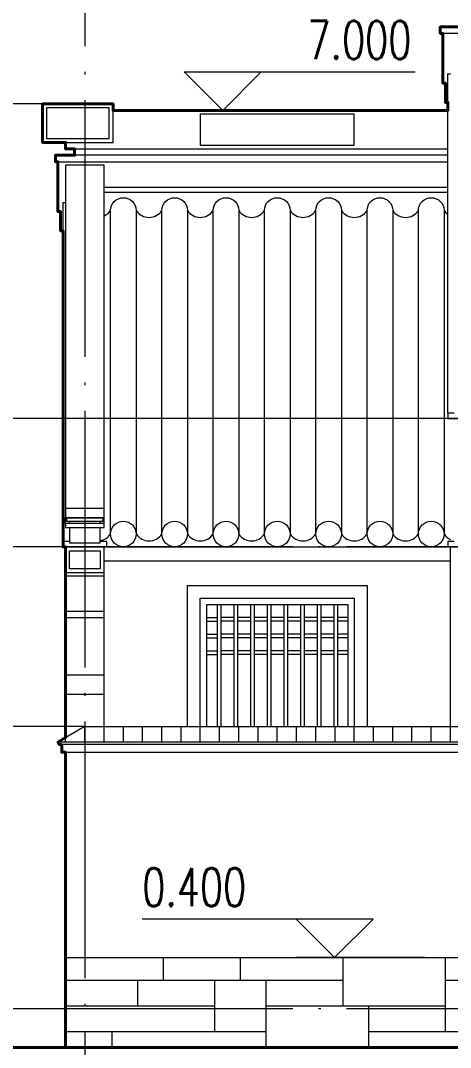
# Model space of a CAD drawing. Extents: x 577108 to 1042908, y 41950 to 81950.
# Drawn here: x 723071 to 726423, y 69453 to 77453 of the extents above; entities that cross this region are included whole.
import ezdxf

# ---------------------------------------------------------------- set-up
doc = ezdxf.new("R2010")
doc.units = 0
doc.header["$LTSCALE"] = 1000
doc.header["$MEASUREMENT"] = 0
doc.linetypes.add('DOTE', pattern=[2.42, 2, -0.2, 0.02, -0.2])
doc.linetypes.add('HIDDEN', pattern=[0.375, 0.25, -0.125])
doc.layers.get('0').update_dxf_attribs({"linetype": 'CONTINUOUS', "lineweight": 13})
for name, color, linetype, lineweight in [('DIM_ELEV', 3, 'CONTINUOUS', 15), ('DOTE', 1, 'DOTE', 0), ('LM-L', 7, 'CONTINUOUS', 15), ('LM-S', 8, 'CONTINUOUS', 5), ('PUB_TEXT', 7, 'CONTINUOUS', 20), ('wall', 2, 'CONTINUOUS', 40), ('瓦1', 8, 'CONTINUOUS', 15)]:
    doc.layers.add(name, color=color, linetype=linetype, lineweight=lineweight)
doc.styles.add('_TCH_DIM', font='SIMPLEX', dxfattribs={"bigfont": 'GBCBIG'})

msp = doc.modelspace()

# ---------------------------------------------------------------- hatches: boundary and pattern name
at = {"layer": 'LM-S'}
h = msp.add_hatch(dxfattribs=at)
h.set_pattern_fill('文化石01', color=256, scale=500, style=0)
h.set_pattern_definition([(0, (-307017, -391225.2), (9e-13, 4000), [3000, -1000]), (0, (-307017, -391025.2), (9e-13, 4000), [-1200, 1200, -600, 1000]), (0, (-307017, -390825.2), (9e-13, 4000), [-1800, 2200]), (0, (-307017, -390625.2), (9e-13, 4000), [1800, -2200]), (0, (-307017, -390425.2), (9e-13, 4000), [-800, 3200]), (0, (-307017, -390225.2), (9e-13, 4000), [1400, -1000, 1200, -400]), (0, (-305617, -390025.2), (9e-13, 4000), [3200, -800]), (0, (-307217, -389825.2), (9e-13, 4000), [2200, -1800]), (0, (-307817, -389625.2), (9e-13, 4000), [1800, -2200]), (0, (-307017, -389425.2), (9e-13, 4000), [3200, -800]), (0, (-307017, -389225.2), (9e-13, 4000), [-1600, 1000, -600, 800]), (0, (-305017, -389025.2), (9e-13, 4000), [2400, -1600]), (0, (-306617, -388825.2), (9e-13, 4000), [1600, -800, 600, -1000]), (0, (-305817, -388625.2), (9e-13, 4000), [1600, -600, 1000, -800]), (0, (-304217, -388425.2), (9e-13, 4000), [2400, -1600]), (0, (-305817, -388225.2), (9e-13, 4000), [1600, -2400]), (0, (-305017, -388025.2), (9e-13, 4000), [1800, -2200]), (0, (-305017, -387825.2), (9e-13, 4000), [-1200, 2800]), (0, (-306217, -387625.2), (9e-13, 4000), [1200, -2800]), (0, (-305017, -387425.2), (9e-13, 4000), [2800, -1200]), (90, (-307017, -389625.2), (-4000, 1e-12), [600, -1600, 1400, -400]), (90, (-306617, -389425.2), (-4000, 1e-12), [1000, -600, 400, -2000]), (90, (-306417, -390225.2), (-4000, 1e-12), [400, -3600]), (90, (-306217, -390625.2), (-4000, 1e-12), [400, -2400, 600, -600]), (90, (-306017, -389825.2), (-4000, 1e-12), [400, -3600]), (90, (-305817, -391225.2), (-4000, 1e-12), [600, -1800, 1000, -600]), (90, (-305617, -390425.2), (-4000, 1e-12), [600, -3400]), (90, (-305417, -389425.2), (-4000, 1e-12), [600, -200, 400, -2800]), (90, (-305217, -391025.2), (-4000, 1e-12), [600, -3400]), (90, (-305017, -390025.2), (-4000, 1e-12), [600, -200, 600, -400, 1000, -1200]), (90, (-304617, -390025.2), (-4000, 1e-12), [-2800, 400, -400, 400]), (90, (-304417, -389425.2), (-4000, 1e-12), [400, -3600]), (90, (-304217, -390825.2), (-4000, 1e-12), [400, -1400, 1000, -1200]), (90, (-304017, -390225.2), (-4000, 1e-12), [200, -2600, 600, -600]), (90, (-303817, -390025.2), (-4000, 1e-12), [1000, -1000, 600, -1400]), (90, (-303617, -389025.2), (-4000, 1e-12), [600, -1000, 400, -2000]), (90, (-303417, -390425.2), (-4000, 1e-12), [400, -3600]), (90, (-303217, -390025.2), (-4000, 1e-12), [400, -1200, 600, -1800])])
h.paths.add_polyline_path([(723423.0894, 70152.8769), (723423.0894, 69452.8769), (727473.0894, 69452.8769), (727473.0894, 70152.8769)])
h.paths.add_polyline_path([(727473.0894, 70152.8769), (727473.0894, 69452.8769), (728473.0894, 69452.8769), (728473.0894, 70152.8769)])
h.paths.add_polyline_path([(728473.0894, 69452.8769), (728673.0894, 69452.8769), (728673.0894, 70152.8769), (728473.0894, 70152.8769)])
h.paths.add_polyline_path([(728673.0894, 70152.8769), (728673.0894, 69452.8769), (730473.0894, 69452.8769), (730473.0894, 70152.8769)])
h.paths.add_polyline_path([(730673.0894, 70152.8769), (730473.0894, 70152.8769), (730473.0894, 69452.8769), (730673.0894, 69452.8769)])
h.paths.add_polyline_path([(730673.0894, 70152.8769), (730673.0894, 69452.8769), (731673.0894, 69452.8769), (731673.0894, 70152.8769)])
h.paths.add_polyline_path([(731673.0894, 69452.8769), (732723.0894, 69452.8769), (732723.0894, 70152.8769), (731673.0894, 70152.8769)])
h.paths.add_polyline_path([(732723.0894, 70152.8769), (732723.0894, 69452.8769), (733383.0894, 69452.8769), (733383.0894, 70152.8769)])

# ---------------------------------------------------------------- linework, layer by layer
msp.add_line((723423.0894, 70152.8769), (733383.0894, 70152.8769))
at = {"layer": 'DIM_ELEV'}
for p, q in [((724648.0911, 76752.8769), (724348.0911, 77052.8769)), ((724348.0911, 77052.8769), (726148.0911, 77052.8769)), ((724648.0911, 76752.8769), (724948.0911, 77052.8769)), ((723723.0894, 76802.8769), (721273.0894, 76802.8769)), ((726723.0894, 74352.8769), (721273.0894, 74352.8769)), ((723723.0894, 73352.8769), (721273.0894, 73352.8769)), ((723573.0894, 71952.8769), (721273.0894, 71952.8769)), ((725820.2592, 70452.8769), (724020.2592, 70452.8769)), ((725520.2592, 70152.8769), (725220.2592, 70452.8769)), ((725520.2592, 70152.8769), (725820.2592, 70452.8769)), ((726220.2592, 70152.8769), (725220.2592, 70152.8769)), ((723423.0894, 69752.8769), (721273.0894, 69752.8769))]:
    msp.add_line(p, q, dxfattribs=at)
at = {"layer": 'DOTE'}
for p, q in [((723573.0894, 79252.8769), (723573.0894, 68252.8769)), ((759073.0894, 73352.8769), (721419.8075, 73352.8769)), ((759073.0894, 69752.8769), (721419.8075, 69752.8769))]:
    msp.add_line(p, q, dxfattribs=at)
at = {"layer": 'LM-L'}
for p, q in [((732803.0894, 77402.8769), (726343.0894, 77402.8769)), ((726343.0894, 77352.8769), (726343.0894, 77402.8769)), ((732803.0894, 77352.8769), (726343.0894, 77352.8769)), ((726363.0894, 76965.1277), (726363.0894, 77352.8769)), ((726383.0894, 76965.1277), (726363.0894, 76965.1277)), ((726383.0894, 76815.1277), (726383.0894, 76965.1277)), ((726403.0894, 77036.4869), (726423.0894, 77036.4869)), ((726403.0894, 74393.5263), (726403.0894, 77036.4869)), ((726403.0894, 76815.1277), (726383.0894, 76815.1277)), ((723793.0894, 76752.8769), (726403.0894, 76752.8769)), ((723423.0894, 76452.8769), (723423.0894, 76502.8769)), ((723423.0894, 76452.8769), (726403.0894, 76452.8769)), ((723493.0894, 76402.8769), (723493.0894, 76452.8769)), ((723363.0894, 75965.1277), (723363.0894, 76352.8769)), ((723723.0894, 76326.0422), (723423.0894, 76326.0422)), ((723423.0894, 76326.0422), (723423.0894, 73582.6741)), ((723723.0894, 73582.6741), (723723.0894, 76326.0422)), ((726403.0894, 76152.8769), (723723.0894, 76152.8769)), ((726403.0894, 76112.8769), (723723.0894, 76112.8769)), ((723403.0894, 73393.5263), (723403.0894, 76036.4869)), ((723403.0894, 76036.4869), (723423.0894, 76036.4869)), ((723383.0894, 75965.1277), (723363.0894, 75965.1277)), ((723383.0894, 75815.1277), (723383.0894, 75965.1277)), ((723403.0894, 75815.1277), (723383.0894, 75815.1277)), ((723423.0894, 73652.8769), (723723.0894, 73652.8769)), ((723423.0894, 73582.6741), (723723.0894, 73582.6741)), ((723433.0894, 73578.0443), (723433.0894, 73582.6741)), ((723713.0894, 73578.0443), (723713.0894, 73582.6741)), ((723423.0894, 71866.2743), (723423.0894, 73352.8769)), ((723723.0894, 71952.8769), (723723.0894, 73352.8769)), ((723723.0894, 73352.8769), (726423.0894, 73352.8769)), ((726423.0894, 71952.8769), (726423.0894, 73352.8769)), ((726423.0894, 73240.3163), (723723.0894, 73240.3163)), ((723423.0894, 73152.8769), (723723.0894, 73152.8769)), ((723573.0894, 71952.8769), (723363.0894, 71831.6333)), ((723573.0894, 71952.8769), (727773.0894, 71952.8769)), ((723363.0894, 71831.6333), (723373.0894, 71814.3128)), ((727773.0894, 71831.6333), (723363.0894, 71831.6333)), ((727773.0894, 71814.3128), (723373.0894, 71814.3128)), ((723393.0894, 71802.8769), (723386.4868, 71814.3128)), ((723393.0894, 71752.8769), (723393.0894, 71802.8769)), ((723423.0894, 71752.8769), (723423.0894, 69452.8769)), ((723423.0894, 71752.8769), (727773.0894, 71752.8769))]:
    msp.add_line(p, q, dxfattribs=at)
for points in [[(723793.0894, 76802.8769), (723243.0894, 76802.8769), (723243.0894, 76502.8769), (723793.0894, 76502.8769)], [(723433.0894, 73578.0443), (723713.0894, 73578.0443), (723713.0894, 73549.9826), (723433.0894, 73549.9826)]]:
    msp.add_lwpolyline(points, close=True, dxfattribs=at)
for points in [[(726403.0894, 76402.8769), (723343.0894, 76402.8769), (723343.0894, 76352.8769), (726403.0894, 76352.8769)], [(726453.0894, 74393.5263), (726403.0894, 74393.5263), (726403.0894, 74352.8769), (726743.0894, 74352.8769), (726743.0894, 74393.5263), (726693.0894, 74393.5263)], [(723723.0894, 73535.6305), (723423.0894, 73535.6305), (723423.0894, 73503.5545), (723453.0894, 73503.5545), (723453.0894, 73382.8769), (723693.0894, 73382.8769), (723693.0894, 73503.5545), (723723.0894, 73503.5545), (723723.0894, 73535.6305)], [(723453.0894, 73393.5263), (723403.0894, 73393.5263), (723403.0894, 73352.8769), (723743.0894, 73352.8769), (723743.0894, 73393.5263), (723693.0894, 73393.5263)], [(726453.0894, 73393.5263), (726403.0894, 73393.5263), (726403.0894, 73352.8769), (726743.0894, 73352.8769), (726743.0894, 73393.5263), (726693.0894, 73393.5263)], [(724373.0894, 71952.8769), (724373.0894, 73052.8769), (725773.0894, 73052.8769), (725773.0894, 71952.8769)], [(724473.0894, 71952.8769), (724473.0894, 72952.8769), (725673.0894, 72952.8769), (725673.0894, 71952.8769)], [(724523.0894, 71952.8769), (724523.0894, 72902.8769), (725623.0894, 72902.8769), (725623.0894, 71952.8769)]]:
    msp.add_lwpolyline(points, dxfattribs=at)
at = {"layer": 'LM-S'}
for p, q in [((723423.0894, 73535.6305), (723423.0894, 73582.6741)), ((723453.0894, 73578.0443), (723453.0894, 73582.6741)), ((723453.0894, 73535.6305), (723453.0894, 73549.9826)), ((723693.0894, 73578.0443), (723693.0894, 73582.6741)), ((723693.0894, 73535.6305), (723693.0894, 73549.9826)), ((723723.0894, 73535.6305), (723723.0894, 73582.6741)), ((723453.0894, 73503.5545), (723693.0894, 73503.5545)), ((723423.0894, 73127.8769), (723723.0894, 73127.8769)), ((723423.0894, 72852.8769), (723723.0894, 72852.8769)), ((723423.0894, 72802.8769), (723723.0894, 72802.8769)), ((723723.0894, 72352.8769), (723423.0894, 72352.8769)), ((723723.0894, 72202.8769), (723423.0894, 72202.8769))]:
    msp.add_line(p, q, dxfattribs=at)
at = {"layer": 'LM-S', "color": 8}
for p, q in [((724603.0894, 72902.8769), (724603.0894, 71952.8769)), ((724633.0894, 72902.8769), (724633.0894, 71952.8769)), ((724733.0894, 72902.8769), (724733.0894, 71952.8769)), ((724763.0894, 72902.8769), (724763.0894, 71952.8769)), ((724863.0894, 72902.8769), (724863.0894, 71952.8769)), ((724893.0894, 72902.8769), (724893.0894, 71952.8769)), ((724993.0894, 72902.8769), (724993.0894, 71952.8769)), ((725023.0894, 72902.8769), (725023.0894, 71952.8769)), ((725123.0894, 72902.8769), (725123.0894, 71952.8769)), ((725153.0894, 72902.8769), (725153.0894, 71952.8769)), ((725253.0894, 72902.8769), (725253.0894, 71952.8769)), ((725283.0894, 72902.8769), (725283.0894, 71952.8769)), ((725383.0894, 72902.8769), (725383.0894, 71952.8769)), ((725413.0894, 72902.8769), (725413.0894, 71952.8769)), ((725513.0894, 72902.8769), (725513.0894, 71952.8769)), ((725543.0894, 72902.8769), (725543.0894, 71952.8769)), ((724523.0894, 72802.8769), (724603.0894, 72802.8769)), ((724733.0894, 72802.8769), (724633.0894, 72802.8769)), ((724863.0894, 72802.8769), (724763.0894, 72802.8769)), ((724993.0894, 72802.8769), (724893.0894, 72802.8769)), ((725123.0894, 72802.8769), (725023.0894, 72802.8769)), ((725253.0894, 72802.8769), (725153.0894, 72802.8769)), ((725383.0894, 72802.8769), (725283.0894, 72802.8769)), ((725513.0894, 72802.8769), (725413.0894, 72802.8769)), ((725623.0894, 72802.8769), (725543.0894, 72802.8769)), ((724523.0894, 72772.8769), (724603.0894, 72772.8769)), ((724733.0894, 72772.8769), (724633.0894, 72772.8769)), ((724863.0894, 72772.8769), (724763.0894, 72772.8769)), ((724993.0894, 72772.8769), (724893.0894, 72772.8769)), ((725123.0894, 72772.8769), (725023.0894, 72772.8769)), ((725253.0894, 72772.8769), (725153.0894, 72772.8769)), ((725383.0894, 72772.8769), (725283.0894, 72772.8769)), ((725513.0894, 72772.8769), (725413.0894, 72772.8769)), ((725623.0894, 72772.8769), (725543.0894, 72772.8769)), ((724523.0894, 72672.8769), (724603.0894, 72672.8769)), ((724523.0894, 72642.8769), (724603.0894, 72642.8769)), ((724733.0894, 72672.8769), (724633.0894, 72672.8769)), ((724733.0894, 72642.8769), (724633.0894, 72642.8769)), ((724863.0894, 72672.8769), (724763.0894, 72672.8769)), ((724863.0894, 72642.8769), (724763.0894, 72642.8769)), ((724993.0894, 72672.8769), (724893.0894, 72672.8769)), ((724993.0894, 72642.8769), (724893.0894, 72642.8769)), ((725123.0894, 72672.8769), (725023.0894, 72672.8769)), ((725123.0894, 72642.8769), (725023.0894, 72642.8769)), ((725253.0894, 72672.8769), (725153.0894, 72672.8769)), ((725253.0894, 72642.8769), (725153.0894, 72642.8769)), ((725383.0894, 72672.8769), (725283.0894, 72672.8769)), ((725383.0894, 72642.8769), (725283.0894, 72642.8769)), ((725513.0894, 72672.8769), (725413.0894, 72672.8769)), ((725513.0894, 72642.8769), (725413.0894, 72642.8769)), ((725623.0894, 72672.8769), (725543.0894, 72672.8769)), ((725623.0894, 72642.8769), (725543.0894, 72642.8769)), ((724523.0894, 72542.8769), (724603.0894, 72542.8769)), ((724523.0894, 72512.8769), (724603.0894, 72512.8769)), ((724733.0894, 72542.8769), (724633.0894, 72542.8769)), ((724733.0894, 72512.8769), (724633.0894, 72512.8769)), ((724863.0894, 72542.8769), (724763.0894, 72542.8769)), ((724863.0894, 72512.8769), (724763.0894, 72512.8769)), ((724993.0894, 72542.8769), (724893.0894, 72542.8769)), ((724993.0894, 72512.8769), (724893.0894, 72512.8769)), ((725123.0894, 72542.8769), (725023.0894, 72542.8769)), ((725123.0894, 72512.8769), (725023.0894, 72512.8769)), ((725253.0894, 72542.8769), (725153.0894, 72542.8769)), ((725253.0894, 72512.8769), (725153.0894, 72512.8769)), ((725383.0894, 72542.8769), (725283.0894, 72542.8769)), ((725383.0894, 72512.8769), (725283.0894, 72512.8769)), ((725513.0894, 72542.8769), (725413.0894, 72542.8769)), ((725513.0894, 72512.8769), (725413.0894, 72512.8769)), ((725623.0894, 72542.8769), (725543.0894, 72542.8769)), ((725623.0894, 72512.8769), (725543.0894, 72512.8769))]:
    msp.add_line(p, q, dxfattribs=at)
at = {"layer": 'LM-S', "color": 8, "linetype": 'HIDDEN'}
for p, q in [((723573.0894, 71831.6333), (723573.0894, 71952.8769)), ((723723.0894, 71831.6333), (723723.0894, 71952.8769)), ((723873.0894, 71831.6333), (723873.0894, 71952.8769)), ((724023.0894, 71831.6333), (724023.0894, 71952.8769)), ((724173.0894, 71831.6333), (724173.0894, 71952.8769)), ((724323.0894, 71831.6333), (724323.0894, 71952.8769)), ((724473.0894, 71831.6333), (724473.0894, 71952.8769)), ((724623.0894, 71831.6333), (724623.0894, 71952.8769)), ((724773.0894, 71831.6333), (724773.0894, 71952.8769)), ((724923.0894, 71831.6333), (724923.0894, 71952.8769)), ((725073.0894, 71831.6333), (725073.0894, 71952.8769)), ((725223.0894, 71831.6333), (725223.0894, 71952.8769)), ((725373.0894, 71831.6333), (725373.0894, 71952.8769)), ((725523.0894, 71831.6333), (725523.0894, 71952.8769)), ((725673.0894, 71831.6333), (725673.0894, 71952.8769)), ((725823.0894, 71831.6333), (725823.0894, 71952.8769)), ((725973.0894, 71831.6333), (725973.0894, 71952.8769)), ((726123.0894, 71831.6333), (726123.0894, 71952.8769)), ((726273.0894, 71831.6333), (726273.0894, 71952.8769)), ((726423.0894, 71831.6333), (726423.0894, 71952.8769)), ((723423.0894, 71831.6333), (723423.0894, 71866.2743))]:
    msp.add_line(p, q, dxfattribs=at)
at = {"layer": 'LM-S'}
for points in [[(723763.0894, 76772.8769), (723273.0894, 76772.8769), (723273.0894, 76532.8769), (723763.0894, 76532.8769)], [(725673.0894, 76722.8769), (724473.0894, 76722.8769), (724473.0894, 76482.8769), (725673.0894, 76482.8769)], [(723453.0894, 73322.2932), (723693.0894, 73322.2932), (723693.0894, 73182.2932), (723453.0894, 73182.2932)]]:
    msp.add_lwpolyline(points, close=True, dxfattribs=at)
at = {"layer": 'wall'}
msp.add_line((757459.3639, 69452.8769), (721273.0894, 69452.8769), dxfattribs=at)
msp.add_lwpolyline([(723423.0894, 69452.8769), (723423.0894, 71752.8769), (723393.0894, 71752.8769), (723393.0894, 71802.8769), (723386.4868, 71814.3128), (723373.0894, 71814.3128), (723363.0894, 71831.6333), (723423.0894, 71866.2743), (723423.0894, 73352.8769), (723403.0894, 73352.8769), (723403.0894, 75815.1277), (723383.0894, 75815.1277), (723383.0894, 75965.1277), (723363.0894, 75965.1277), (723363.0894, 76352.8769), (723343.0894, 76352.8769), (723343.0894, 76402.8769), (723493.0894, 76402.8769), (723493.0894, 76452.8769), (723423.0894, 76452.8769), (723423.0894, 76502.8769), (723243.0894, 76502.8769), (723243.0894, 76802.8769), (723793.0894, 76802.8769), (723793.0894, 76752.8769), (726403.0894, 76752.8769), (726403.0894, 76815.1277), (726383.0894, 76815.1277), (726383.0894, 76965.1277), (726363.0894, 76965.1277), (726363.0894, 77352.8769), (726343.0894, 77352.8769), (726343.0894, 77402.8769), (726493.0894, 77402.8769)], dxfattribs=at)
at = {"layer": '瓦1'}
for points in [[(723773.0896, 73452.8769), (723773.0896, 75972.9492, -1), (723973.0896, 75972.9492), (723973.0896, 73452.8769)], [(724173.0896, 73452.8769), (724173.0896, 75972.9492, -1), (724373.0896, 75972.9492), (724373.0896, 73452.8769)], [(724573.0896, 73452.8769), (724573.0896, 75972.9492, -1), (724773.0896, 75972.9492), (724773.0896, 73452.8769)], [(724973.0896, 73452.8769), (724973.0896, 75972.9492, -1), (725173.0896, 75972.9492), (725173.0896, 73452.8769)], [(725373.0896, 73452.8769), (725373.0896, 75972.9492, -1), (725573.0896, 75972.9492), (725573.0896, 73452.8769)], [(725773.0896, 73452.8769), (725773.0896, 75972.9492, -1), (725973.0896, 75972.9492), (725973.0896, 73452.8769)], [(726173.0896, 73452.8769), (726173.0896, 75972.9492, -1), (726373.0896, 75972.9492), (726373.0896, 73452.8769)]]:
    msp.add_lwpolyline(points, format="xyb", dxfattribs=at)
for centre in [(723873.0896, 73452.8769), (724273.0896, 73452.8769), (724673.0896, 73452.8769), (725073.0896, 73452.8769), (725473.0896, 73452.8769), (725873.0896, 73452.8769), (726273.0896, 73452.8769)]:
    msp.add_circle(centre, 100, dxfattribs=at)
for centre, start, end in [((723673.0896, 76039.2817), 294.62420499, 326.44269023), ((724073.0896, 76039.2817), 213.55730977, 326.44269023), ((724473.0896, 76039.2817), 213.55730977, 326.44269023), ((724873.0896, 76039.2817), 213.55730977, 326.44269023), ((725273.0896, 76039.2817), 213.55730977, 326.44269023), ((725673.0896, 76039.2817), 213.55730977, 326.44269023), ((726073.0896, 76039.2817), 213.55730977, 326.44269023), ((726473.0896, 76039.2817), 213.55730977, 234.31453843), ((723673.0896, 73519.2094), 279.59396372, 326.44269023), ((724073.0896, 73519.2094), 213.55730977, 326.44269023), ((724473.0896, 73519.2094), 213.55730977, 326.44269023), ((724873.0896, 73519.2094), 213.55730977, 326.44269023), ((725273.0896, 73519.2094), 213.55730977, 326.44269023), ((725673.0896, 73519.2094), 213.55730977, 326.44269023), ((726073.0896, 73519.2094), 213.55730977, 326.44269023), ((726473.0896, 73519.2094), 213.55730977, 245.37556831)]:
    msp.add_arc(centre, 120, start, end, dxfattribs=at)

# ---------------------------------------------------------------- texts
at = {"layer": 'PUB_TEXT', "style": '_TCH_DIM', "width": 0.705882}
for s, p in [('7.000', (725308.0911, 77152.8769)), ('0.400', (724020.2592, 70552.8769))]:
    msp.add_text(s, height=297.5, dxfattribs=at).set_placement(p)

doc.saveas('drawing.dxf')
